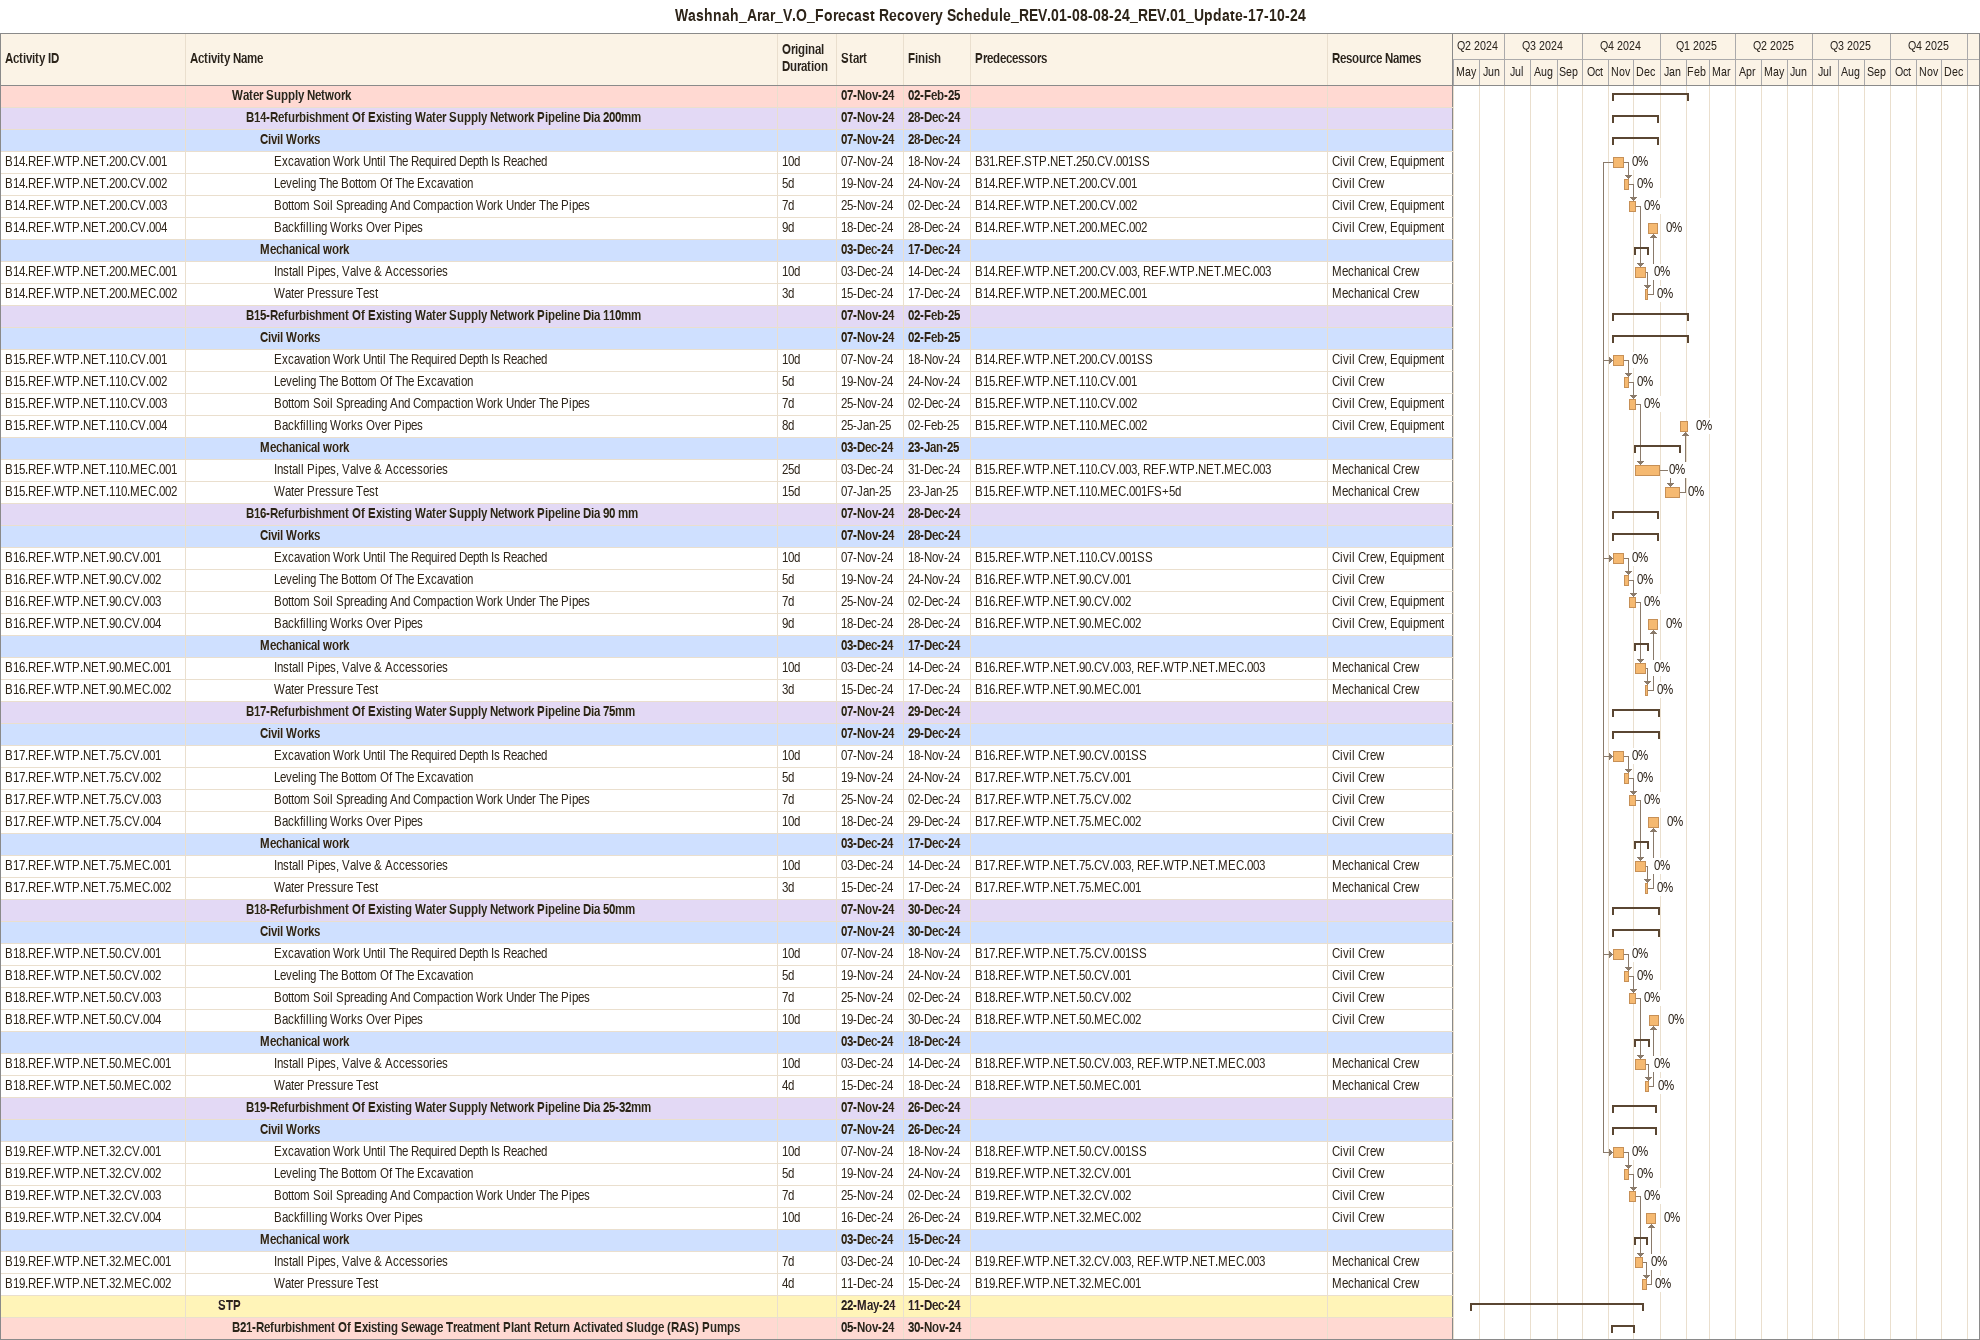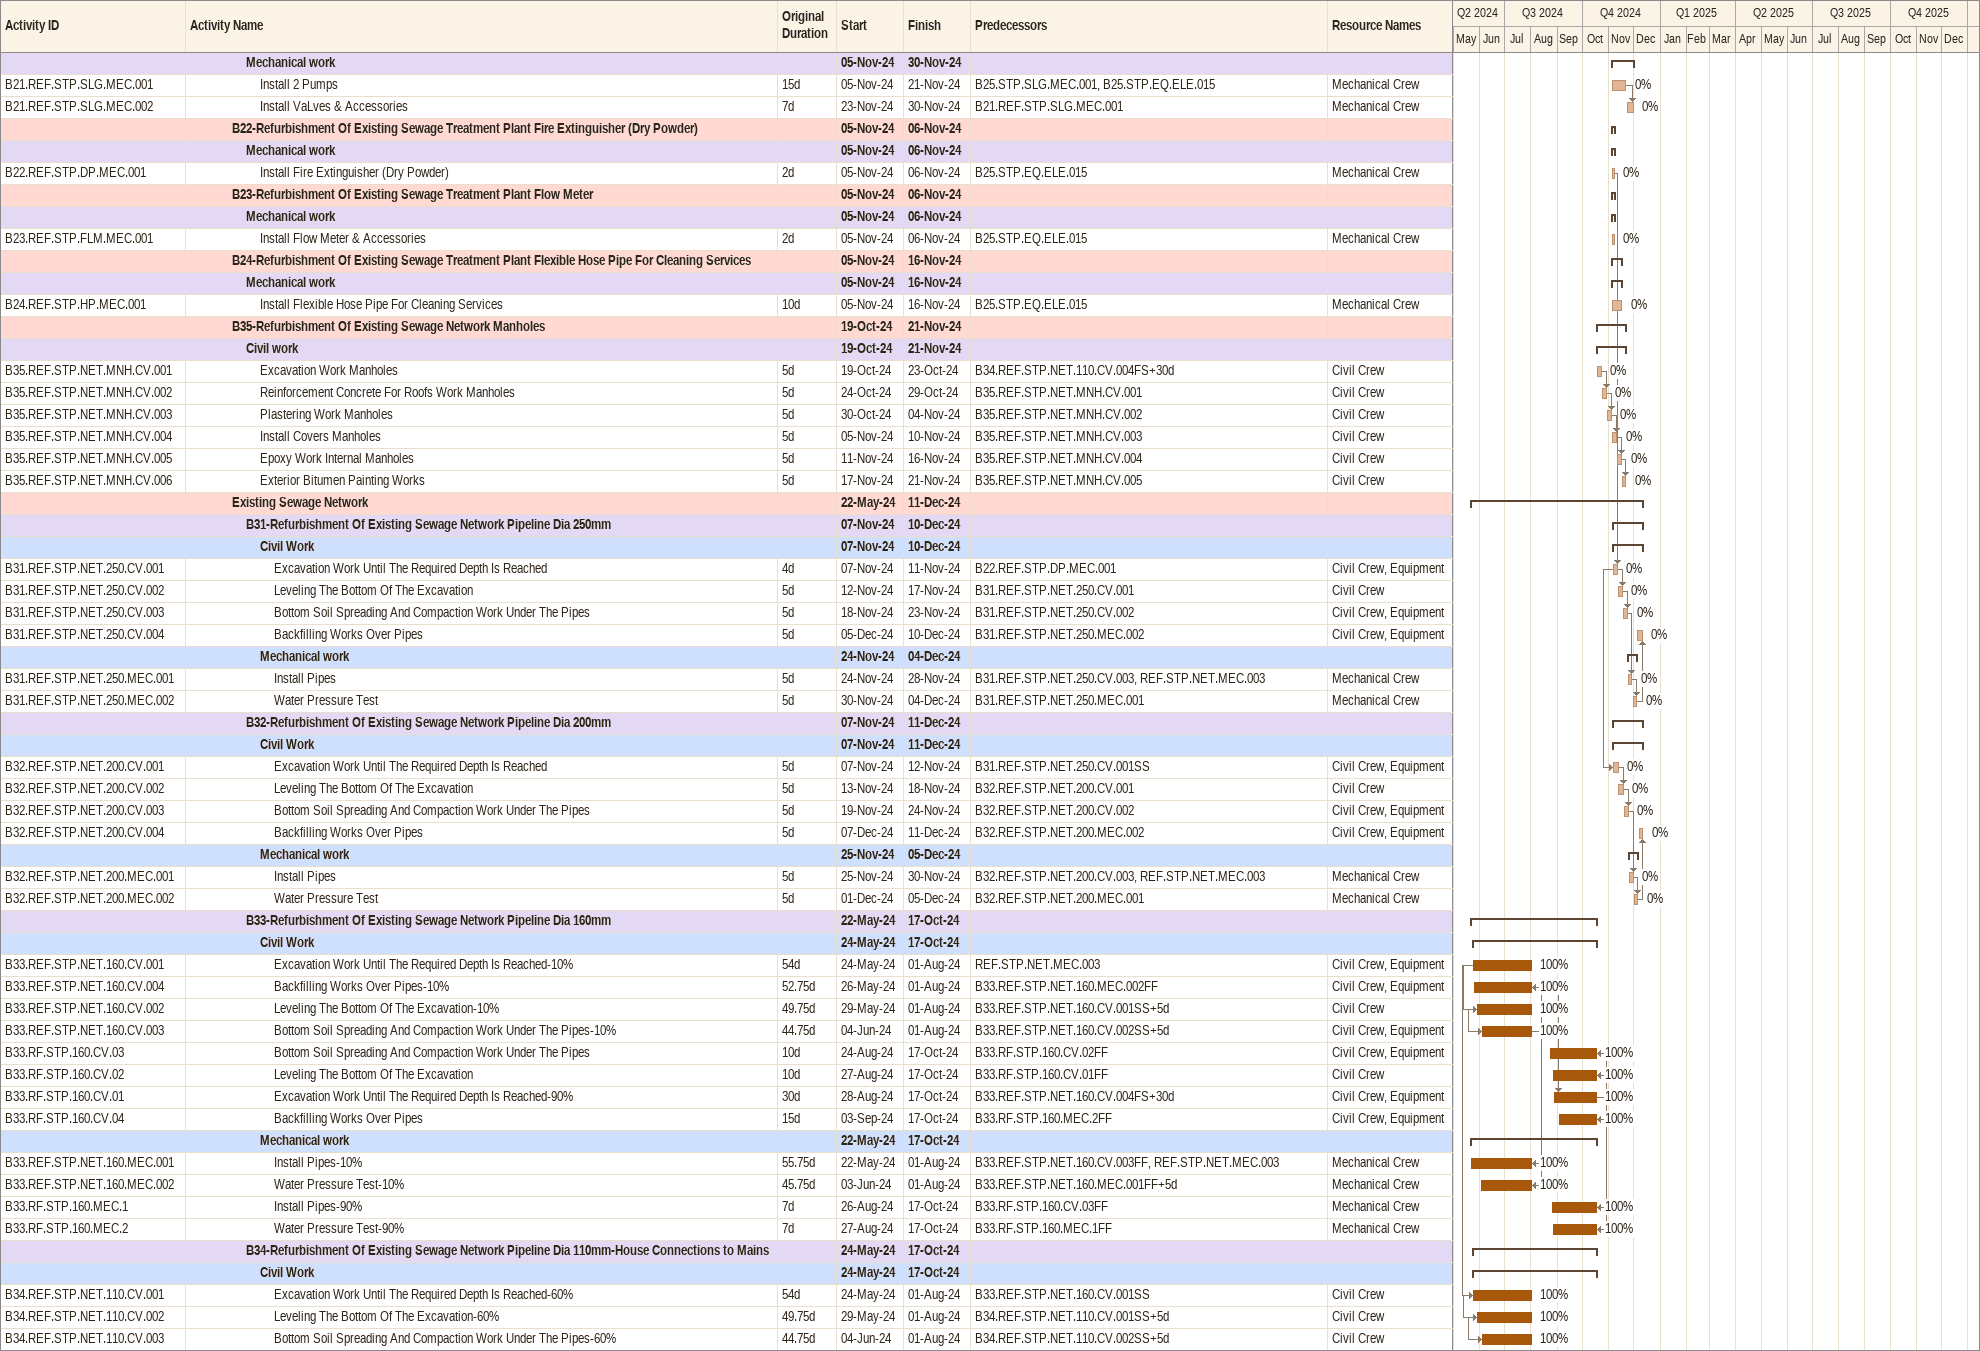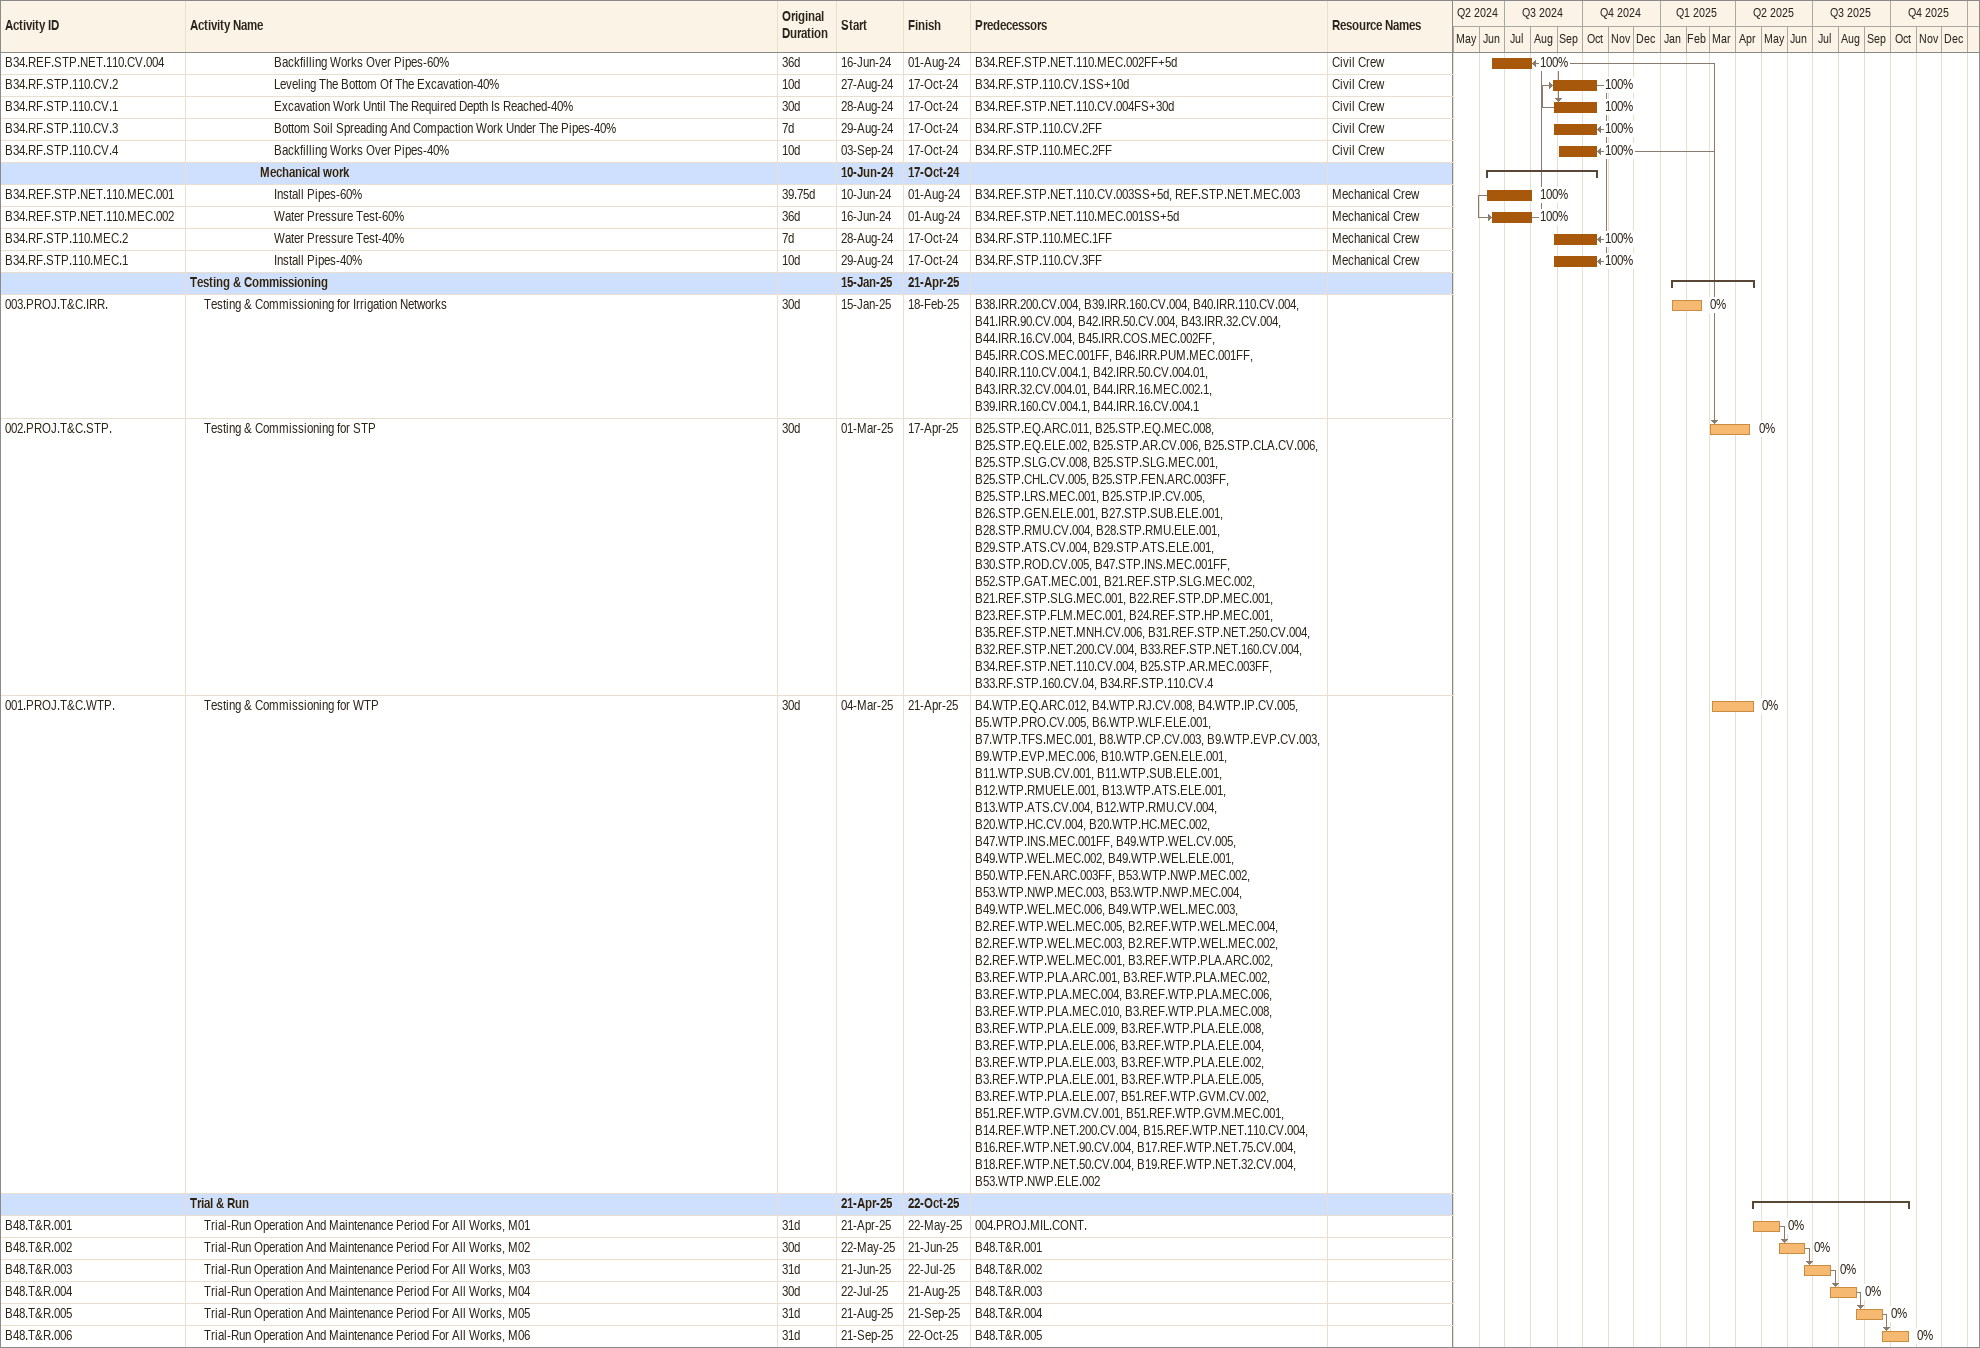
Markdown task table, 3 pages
Washnah_Arar_V.O_Forecast Recovery Schedule_REV.01-08-08-24_REV.01_Update-17-10-24

| ID | Level | Task | Original duration | Start | Finish | Predecessors | Resources | % complete |
|---|---|---|---|---|---|---|---|---|
|  | 4 | **Water Supply Network** |  | 2024-11-07 | 2025-02-02 |  |  |  |
|  | 5 | **B14-Refurbishment Of Existing Water Supply Network Pipeline Dia 200mm** |  | 2024-11-07 | 2024-12-28 |  |  |  |
|  | 6 | **Civil Works** |  | 2024-11-07 | 2024-12-28 |  |  |  |
| B14.REF.WTP.NET.200.CV.001 | 7 | Excavation Work Until The Required Depth Is Reached | 10d | 2024-11-07 | 2024-11-18 | B31.REF.STP.NET.250.CV.001SS | Civil Crew, Equipment | 0 |
| B14.REF.WTP.NET.200.CV.002 | 7 | Leveling The Bottom Of The Excavation | 5d | 2024-11-19 | 2024-11-24 | B14.REF.WTP.NET.200.CV.001 | Civil Crew | 0 |
| B14.REF.WTP.NET.200.CV.003 | 7 | Bottom Soil Spreading And Compaction Work Under The Pipes | 7d | 2024-11-25 | 2024-12-02 | B14.REF.WTP.NET.200.CV.002 | Civil Crew, Equipment | 0 |
| B14.REF.WTP.NET.200.CV.004 | 7 | Backfilling Works Over Pipes | 9d | 2024-12-18 | 2024-12-28 | B14.REF.WTP.NET.200.MEC.002 | Civil Crew, Equipment | 0 |
|  | 6 | **Mechanical work** |  | 2024-12-03 | 2024-12-17 |  |  |  |
| B14.REF.WTP.NET.200.MEC.001 | 7 | Install Pipes, Valve & Accessories | 10d | 2024-12-03 | 2024-12-14 | B14.REF.WTP.NET.200.CV.003, REF.WTP.NET.MEC.003 | Mechanical Crew | 0 |
| B14.REF.WTP.NET.200.MEC.002 | 7 | Water Pressure Test | 3d | 2024-12-15 | 2024-12-17 | B14.REF.WTP.NET.200.MEC.001 | Mechanical Crew | 0 |
|  | 5 | **B15-Refurbishment Of Existing Water Supply Network Pipeline Dia 110mm** |  | 2024-11-07 | 2025-02-02 |  |  |  |
|  | 6 | **Civil Works** |  | 2024-11-07 | 2025-02-02 |  |  |  |
| B15.REF.WTP.NET.110.CV.001 | 7 | Excavation Work Until The Required Depth Is Reached | 10d | 2024-11-07 | 2024-11-18 | B14.REF.WTP.NET.200.CV.001SS | Civil Crew, Equipment | 0 |
| B15.REF.WTP.NET.110.CV.002 | 7 | Leveling The Bottom Of The Excavation | 5d | 2024-11-19 | 2024-11-24 | B15.REF.WTP.NET.110.CV.001 | Civil Crew | 0 |
| B15.REF.WTP.NET.110.CV.003 | 7 | Bottom Soil Spreading And Compaction Work Under The Pipes | 7d | 2024-11-25 | 2024-12-02 | B15.REF.WTP.NET.110.CV.002 | Civil Crew, Equipment | 0 |
| B15.REF.WTP.NET.110.CV.004 | 7 | Backfilling Works Over Pipes | 8d | 2025-01-25 | 2025-02-02 | B15.REF.WTP.NET.110.MEC.002 | Civil Crew, Equipment | 0 |
|  | 6 | **Mechanical work** |  | 2024-12-03 | 2025-01-23 |  |  |  |
| B15.REF.WTP.NET.110.MEC.001 | 7 | Install Pipes, Valve & Accessories | 25d | 2024-12-03 | 2024-12-31 | B15.REF.WTP.NET.110.CV.003, REF.WTP.NET.MEC.003 | Mechanical Crew | 0 |
| B15.REF.WTP.NET.110.MEC.002 | 7 | Water Pressure Test | 15d | 2025-01-07 | 2025-01-23 | B15.REF.WTP.NET.110.MEC.001FS+5d | Mechanical Crew | 0 |
|  | 5 | **B16-Refurbishment Of Existing Water Supply Network Pipeline Dia 90 mm** |  | 2024-11-07 | 2024-12-28 |  |  |  |
|  | 6 | **Civil Works** |  | 2024-11-07 | 2024-12-28 |  |  |  |
| B16.REF.WTP.NET.90.CV.001 | 7 | Excavation Work Until The Required Depth Is Reached | 10d | 2024-11-07 | 2024-11-18 | B15.REF.WTP.NET.110.CV.001SS | Civil Crew, Equipment | 0 |
| B16.REF.WTP.NET.90.CV.002 | 7 | Leveling The Bottom Of The Excavation | 5d | 2024-11-19 | 2024-11-24 | B16.REF.WTP.NET.90.CV.001 | Civil Crew | 0 |
| B16.REF.WTP.NET.90.CV.003 | 7 | Bottom Soil Spreading And Compaction Work Under The Pipes | 7d | 2024-11-25 | 2024-12-02 | B16.REF.WTP.NET.90.CV.002 | Civil Crew, Equipment | 0 |
| B16.REF.WTP.NET.90.CV.004 | 7 | Backfilling Works Over Pipes | 9d | 2024-12-18 | 2024-12-28 | B16.REF.WTP.NET.90.MEC.002 | Civil Crew, Equipment | 0 |
|  | 6 | **Mechanical work** |  | 2024-12-03 | 2024-12-17 |  |  |  |
| B16.REF.WTP.NET.90.MEC.001 | 7 | Install Pipes, Valve & Accessories | 10d | 2024-12-03 | 2024-12-14 | B16.REF.WTP.NET.90.CV.003, REF.WTP.NET.MEC.003 | Mechanical Crew | 0 |
| B16.REF.WTP.NET.90.MEC.002 | 7 | Water Pressure Test | 3d | 2024-12-15 | 2024-12-17 | B16.REF.WTP.NET.90.MEC.001 | Mechanical Crew | 0 |
|  | 5 | **B17-Refurbishment Of Existing Water Supply Network Pipeline Dia 75mm** |  | 2024-11-07 | 2024-12-29 |  |  |  |
|  | 6 | **Civil Works** |  | 2024-11-07 | 2024-12-29 |  |  |  |
| B17.REF.WTP.NET.75.CV.001 | 7 | Excavation Work Until The Required Depth Is Reached | 10d | 2024-11-07 | 2024-11-18 | B16.REF.WTP.NET.90.CV.001SS | Civil Crew | 0 |
| B17.REF.WTP.NET.75.CV.002 | 7 | Leveling The Bottom Of The Excavation | 5d | 2024-11-19 | 2024-11-24 | B17.REF.WTP.NET.75.CV.001 | Civil Crew | 0 |
| B17.REF.WTP.NET.75.CV.003 | 7 | Bottom Soil Spreading And Compaction Work Under The Pipes | 7d | 2024-11-25 | 2024-12-02 | B17.REF.WTP.NET.75.CV.002 | Civil Crew | 0 |
| B17.REF.WTP.NET.75.CV.004 | 7 | Backfilling Works Over Pipes | 10d | 2024-12-18 | 2024-12-29 | B17.REF.WTP.NET.75.MEC.002 | Civil Crew | 0 |
|  | 6 | **Mechanical work** |  | 2024-12-03 | 2024-12-17 |  |  |  |
| B17.REF.WTP.NET.75.MEC.001 | 7 | Install Pipes, Valve & Accessories | 10d | 2024-12-03 | 2024-12-14 | B17.REF.WTP.NET.75.CV.003, REF.WTP.NET.MEC.003 | Mechanical Crew | 0 |
| B17.REF.WTP.NET.75.MEC.002 | 7 | Water Pressure Test | 3d | 2024-12-15 | 2024-12-17 | B17.REF.WTP.NET.75.MEC.001 | Mechanical Crew | 0 |
|  | 5 | **B18-Refurbishment Of Existing Water Supply Network Pipeline Dia 50mm** |  | 2024-11-07 | 2024-12-30 |  |  |  |
|  | 6 | **Civil Works** |  | 2024-11-07 | 2024-12-30 |  |  |  |
| B18.REF.WTP.NET.50.CV.001 | 7 | Excavation Work Until The Required Depth Is Reached | 10d | 2024-11-07 | 2024-11-18 | B17.REF.WTP.NET.75.CV.001SS | Civil Crew | 0 |
| B18.REF.WTP.NET.50.CV.002 | 7 | Leveling The Bottom Of The Excavation | 5d | 2024-11-19 | 2024-11-24 | B18.REF.WTP.NET.50.CV.001 | Civil Crew | 0 |
| B18.REF.WTP.NET.50.CV.003 | 7 | Bottom Soil Spreading And Compaction Work Under The Pipes | 7d | 2024-11-25 | 2024-12-02 | B18.REF.WTP.NET.50.CV.002 | Civil Crew | 0 |
| B18.REF.WTP.NET.50.CV.004 | 7 | Backfilling Works Over Pipes | 10d | 2024-12-19 | 2024-12-30 | B18.REF.WTP.NET.50.MEC.002 | Civil Crew | 0 |
|  | 6 | **Mechanical work** |  | 2024-12-03 | 2024-12-18 |  |  |  |
| B18.REF.WTP.NET.50.MEC.001 | 7 | Install Pipes, Valve & Accessories | 10d | 2024-12-03 | 2024-12-14 | B18.REF.WTP.NET.50.CV.003, REF.WTP.NET.MEC.003 | Mechanical Crew | 0 |
| B18.REF.WTP.NET.50.MEC.002 | 7 | Water Pressure Test | 4d | 2024-12-15 | 2024-12-18 | B18.REF.WTP.NET.50.MEC.001 | Mechanical Crew | 0 |
|  | 5 | **B19-Refurbishment Of Existing Water Supply Network Pipeline Dia 25-32mm** |  | 2024-11-07 | 2024-12-26 |  |  |  |
|  | 6 | **Civil Works** |  | 2024-11-07 | 2024-12-26 |  |  |  |
| B19.REF.WTP.NET.32.CV.001 | 7 | Excavation Work Until The Required Depth Is Reached | 10d | 2024-11-07 | 2024-11-18 | B18.REF.WTP.NET.50.CV.001SS | Civil Crew | 0 |
| B19.REF.WTP.NET.32.CV.002 | 7 | Leveling The Bottom Of The Excavation | 5d | 2024-11-19 | 2024-11-24 | B19.REF.WTP.NET.32.CV.001 | Civil Crew | 0 |
| B19.REF.WTP.NET.32.CV.003 | 7 | Bottom Soil Spreading And Compaction Work Under The Pipes | 7d | 2024-11-25 | 2024-12-02 | B19.REF.WTP.NET.32.CV.002 | Civil Crew | 0 |
| B19.REF.WTP.NET.32.CV.004 | 7 | Backfilling Works Over Pipes | 10d | 2024-12-16 | 2024-12-26 | B19.REF.WTP.NET.32.MEC.002 | Civil Crew | 0 |
|  | 6 | **Mechanical work** |  | 2024-12-03 | 2024-12-15 |  |  |  |
| B19.REF.WTP.NET.32.MEC.001 | 7 | Install Pipes, Valve & Accessories | 7d | 2024-12-03 | 2024-12-10 | B19.REF.WTP.NET.32.CV.003, REF.WTP.NET.MEC.003 | Mechanical Crew | 0 |
| B19.REF.WTP.NET.32.MEC.002 | 7 | Water Pressure Test | 4d | 2024-12-11 | 2024-12-15 | B19.REF.WTP.NET.32.MEC.001 | Mechanical Crew | 0 |
|  | 3 | **STP** |  | 2024-05-22 | 2024-12-11 |  |  |  |
|  | 4 | **B21-Refurbishment Of Existing Sewage Treatment Plant Return Activated Sludge (RAS) Pumps** |  | 2024-11-05 | 2024-11-30 |  |  |  |
|  | 5 | **Mechanical work** |  | 2024-11-05 | 2024-11-30 |  |  |  |
| B21.REF.STP.SLG.MEC.001 | 6 | Install 2 Pumps | 15d | 2024-11-05 | 2024-11-21 | B25.STP.SLG.MEC.001, B25.STP.EQ.ELE.015 | Mechanical Crew | 0 |
| B21.REF.STP.SLG.MEC.002 | 6 | Install VaLves & Accessories | 7d | 2024-11-23 | 2024-11-30 | B21.REF.STP.SLG.MEC.001 | Mechanical Crew | 0 |
|  | 4 | **B22-Refurbishment Of Existing Sewage Treatment Plant Fire Extinguisher (Dry Powder)** |  | 2024-11-05 | 2024-11-06 |  |  |  |
|  | 5 | **Mechanical work** |  | 2024-11-05 | 2024-11-06 |  |  |  |
| B22.REF.STP.DP.MEC.001 | 6 | Install Fire Extinguisher (Dry Powder) | 2d | 2024-11-05 | 2024-11-06 | B25.STP.EQ.ELE.015 | Mechanical Crew | 0 |
|  | 4 | **B23-Refurbishment Of Existing Sewage Treatment Plant Flow Meter** |  | 2024-11-05 | 2024-11-06 |  |  |  |
|  | 5 | **Mechanical work** |  | 2024-11-05 | 2024-11-06 |  |  |  |
| B23.REF.STP.FLM.MEC.001 | 6 | Install Flow Meter & Accessories | 2d | 2024-11-05 | 2024-11-06 | B25.STP.EQ.ELE.015 | Mechanical Crew | 0 |
|  | 4 | **B24-Refurbishment Of Existing Sewage Treatment Plant Flexible Hose Pipe For Cleaning Services** |  | 2024-11-05 | 2024-11-16 |  |  |  |
|  | 5 | **Mechanical work** |  | 2024-11-05 | 2024-11-16 |  |  |  |
| B24.REF.STP.HP.MEC.001 | 6 | Install Flexible Hose Pipe For Cleaning Services | 10d | 2024-11-05 | 2024-11-16 | B25.STP.EQ.ELE.015 | Mechanical Crew | 0 |
|  | 4 | **B35-Refurbishment Of Existing Sewage Network Manholes** |  | 2024-10-19 | 2024-11-21 |  |  |  |
|  | 5 | **Civil work** |  | 2024-10-19 | 2024-11-21 |  |  |  |
| B35.REF.STP.NET.MNH.CV.001 | 6 | Excavation Work Manholes | 5d | 2024-10-19 | 2024-10-23 | B34.REF.STP.NET.110.CV.004FS+30d | Civil Crew | 0 |
| B35.REF.STP.NET.MNH.CV.002 | 6 | Reinforcement Concrete For Roofs Work Manholes | 5d | 2024-10-24 | 2024-10-29 | B35.REF.STP.NET.MNH.CV.001 | Civil Crew | 0 |
| B35.REF.STP.NET.MNH.CV.003 | 6 | Plastering Work Manholes | 5d | 2024-10-30 | 2024-11-04 | B35.REF.STP.NET.MNH.CV.002 | Civil Crew | 0 |
| B35.REF.STP.NET.MNH.CV.004 | 6 | Install Covers Manholes | 5d | 2024-11-05 | 2024-11-10 | B35.REF.STP.NET.MNH.CV.003 | Civil Crew | 0 |
| B35.REF.STP.NET.MNH.CV.005 | 6 | Epoxy Work Internal Manholes | 5d | 2024-11-11 | 2024-11-16 | B35.REF.STP.NET.MNH.CV.004 | Civil Crew | 0 |
| B35.REF.STP.NET.MNH.CV.006 | 6 | Exterior Bitumen Painting Works | 5d | 2024-11-17 | 2024-11-21 | B35.REF.STP.NET.MNH.CV.005 | Civil Crew | 0 |
|  | 4 | **Existing Sewage Network** |  | 2024-05-22 | 2024-12-11 |  |  |  |
|  | 5 | **B31-Refurbishment Of Existing Sewage Network Pipeline Dia 250mm** |  | 2024-11-07 | 2024-12-10 |  |  |  |
|  | 6 | **Civil Work** |  | 2024-11-07 | 2024-12-10 |  |  |  |
| B31.REF.STP.NET.250.CV.001 | 7 | Excavation Work Until The Required Depth Is Reached | 4d | 2024-11-07 | 2024-11-11 | B22.REF.STP.DP.MEC.001 | Civil Crew, Equipment | 0 |
| B31.REF.STP.NET.250.CV.002 | 7 | Leveling The Bottom Of The Excavation | 5d | 2024-11-12 | 2024-11-17 | B31.REF.STP.NET.250.CV.001 | Civil Crew | 0 |
| B31.REF.STP.NET.250.CV.003 | 7 | Bottom Soil Spreading And Compaction Work Under The Pipes | 5d | 2024-11-18 | 2024-11-23 | B31.REF.STP.NET.250.CV.002 | Civil Crew, Equipment | 0 |
| B31.REF.STP.NET.250.CV.004 | 7 | Backfilling Works Over Pipes | 5d | 2024-12-05 | 2024-12-10 | B31.REF.STP.NET.250.MEC.002 | Civil Crew, Equipment | 0 |
|  | 6 | **Mechanical work** |  | 2024-11-24 | 2024-12-04 |  |  |  |
| B31.REF.STP.NET.250.MEC.001 | 7 | Install Pipes | 5d | 2024-11-24 | 2024-11-28 | B31.REF.STP.NET.250.CV.003, REF.STP.NET.MEC.003 | Mechanical Crew | 0 |
| B31.REF.STP.NET.250.MEC.002 | 7 | Water Pressure Test | 5d | 2024-11-30 | 2024-12-04 | B31.REF.STP.NET.250.MEC.001 | Mechanical Crew | 0 |
|  | 5 | **B32-Refurbishment Of Existing Sewage Network Pipeline Dia 200mm** |  | 2024-11-07 | 2024-12-11 |  |  |  |
|  | 6 | **Civil Work** |  | 2024-11-07 | 2024-12-11 |  |  |  |
| B32.REF.STP.NET.200.CV.001 | 7 | Excavation Work Until The Required Depth Is Reached | 5d | 2024-11-07 | 2024-11-12 | B31.REF.STP.NET.250.CV.001SS | Civil Crew, Equipment | 0 |
| B32.REF.STP.NET.200.CV.002 | 7 | Leveling The Bottom Of The Excavation | 5d | 2024-11-13 | 2024-11-18 | B32.REF.STP.NET.200.CV.001 | Civil Crew | 0 |
| B32.REF.STP.NET.200.CV.003 | 7 | Bottom Soil Spreading And Compaction Work Under The Pipes | 5d | 2024-11-19 | 2024-11-24 | B32.REF.STP.NET.200.CV.002 | Civil Crew, Equipment | 0 |
| B32.REF.STP.NET.200.CV.004 | 7 | Backfilling Works Over Pipes | 5d | 2024-12-07 | 2024-12-11 | B32.REF.STP.NET.200.MEC.002 | Civil Crew, Equipment | 0 |
|  | 6 | **Mechanical work** |  | 2024-11-25 | 2024-12-05 |  |  |  |
| B32.REF.STP.NET.200.MEC.001 | 7 | Install Pipes | 5d | 2024-11-25 | 2024-11-30 | B32.REF.STP.NET.200.CV.003, REF.STP.NET.MEC.003 | Mechanical Crew | 0 |
| B32.REF.STP.NET.200.MEC.002 | 7 | Water Pressure Test | 5d | 2024-12-01 | 2024-12-05 | B32.REF.STP.NET.200.MEC.001 | Mechanical Crew | 0 |
|  | 5 | **B33-Refurbishment Of Existing Sewage Network Pipeline Dia 160mm** |  | 2024-05-22 | 2024-10-17 |  |  |  |
|  | 6 | **Civil Work** |  | 2024-05-24 | 2024-10-17 |  |  |  |
| B33.REF.STP.NET.160.CV.001 | 7 | Excavation Work Until The Required Depth Is Reached-10% | 54d | 2024-05-24 | 2024-08-01 | REF.STP.NET.MEC.003 | Civil Crew, Equipment | 100 |
| B33.REF.STP.NET.160.CV.004 | 7 | Backfilling Works Over Pipes-10% | 52.75d | 2024-05-26 | 2024-08-01 | B33.REF.STP.NET.160.MEC.002FF | Civil Crew, Equipment | 100 |
| B33.REF.STP.NET.160.CV.002 | 7 | Leveling The Bottom Of The Excavation-10% | 49.75d | 2024-05-29 | 2024-08-01 | B33.REF.STP.NET.160.CV.001SS+5d | Civil Crew | 100 |
| B33.REF.STP.NET.160.CV.003 | 7 | Bottom Soil Spreading And Compaction Work Under The Pipes-10% | 44.75d | 2024-06-04 | 2024-08-01 | B33.REF.STP.NET.160.CV.002SS+5d | Civil Crew, Equipment | 100 |
| B33.RF.STP.160.CV.03 | 7 | Bottom Soil Spreading And Compaction Work Under The Pipes | 10d | 2024-08-24 | 2024-10-17 | B33.RF.STP.160.CV.02FF | Civil Crew, Equipment | 100 |
| B33.RF.STP.160.CV.02 | 7 | Leveling The Bottom Of The Excavation | 10d | 2024-08-27 | 2024-10-17 | B33.RF.STP.160.CV.01FF | Civil Crew | 100 |
| B33.RF.STP.160.CV.01 | 7 | Excavation Work Until The Required Depth Is Reached-90% | 30d | 2024-08-28 | 2024-10-17 | B33.REF.STP.NET.160.CV.004FS+30d | Civil Crew, Equipment | 100 |
| B33.RF.STP.160.CV.04 | 7 | Backfilling Works Over Pipes | 15d | 2024-09-03 | 2024-10-17 | B33.RF.STP.160.MEC.2FF | Civil Crew, Equipment | 100 |
|  | 6 | **Mechanical work** |  | 2024-05-22 | 2024-10-17 |  |  |  |
| B33.REF.STP.NET.160.MEC.001 | 7 | Install Pipes-10% | 55.75d | 2024-05-22 | 2024-08-01 | B33.REF.STP.NET.160.CV.003FF, REF.STP.NET.MEC.003 | Mechanical Crew | 100 |
| B33.REF.STP.NET.160.MEC.002 | 7 | Water Pressure Test-10% | 45.75d | 2024-06-03 | 2024-08-01 | B33.REF.STP.NET.160.MEC.001FF+5d | Mechanical Crew | 100 |
| B33.RF.STP.160.MEC.1 | 7 | Install Pipes-90% | 7d | 2024-08-26 | 2024-10-17 | B33.RF.STP.160.CV.03FF | Mechanical Crew | 100 |
| B33.RF.STP.160.MEC.2 | 7 | Water Pressure Test-90% | 7d | 2024-08-27 | 2024-10-17 | B33.RF.STP.160.MEC.1FF | Mechanical Crew | 100 |
|  | 5 | **B34-Refurbishment Of Existing Sewage Network Pipeline Dia 110mm-House Connections to Mains** |  | 2024-05-24 | 2024-10-17 |  |  |  |
|  | 6 | **Civil Work** |  | 2024-05-24 | 2024-10-17 |  |  |  |
| B34.REF.STP.NET.110.CV.001 | 7 | Excavation Work Until The Required Depth Is Reached-60% | 54d | 2024-05-24 | 2024-08-01 | B33.REF.STP.NET.160.CV.001SS | Civil Crew | 100 |
| B34.REF.STP.NET.110.CV.002 | 7 | Leveling The Bottom Of The Excavation-60% | 49.75d | 2024-05-29 | 2024-08-01 | B34.REF.STP.NET.110.CV.001SS+5d | Civil Crew | 100 |
| B34.REF.STP.NET.110.CV.003 | 7 | Bottom Soil Spreading And Compaction Work Under The Pipes-60% | 44.75d | 2024-06-04 | 2024-08-01 | B34.REF.STP.NET.110.CV.002SS+5d | Civil Crew | 100 |
| B34.REF.STP.NET.110.CV.004 | 7 | Backfilling Works Over Pipes-60% | 36d | 2024-06-16 | 2024-08-01 | B34.REF.STP.NET.110.MEC.002FF+5d | Civil Crew | 100 |
| B34.RF.STP.110.CV.2 | 7 | Leveling The Bottom Of The Excavation-40% | 10d | 2024-08-27 | 2024-10-17 | B34.RF.STP.110.CV.1SS+10d | Civil Crew | 100 |
| B34.RF.STP.110.CV.1 | 7 | Excavation Work Until The Required Depth Is Reached-40% | 30d | 2024-08-28 | 2024-10-17 | B34.REF.STP.NET.110.CV.004FS+30d | Civil Crew | 100 |
| B34.RF.STP.110.CV.3 | 7 | Bottom Soil Spreading And Compaction Work Under The Pipes-40% | 7d | 2024-08-29 | 2024-10-17 | B34.RF.STP.110.CV.2FF | Civil Crew | 100 |
| B34.RF.STP.110.CV.4 | 7 | Backfilling Works Over Pipes-40% | 10d | 2024-09-03 | 2024-10-17 | B34.RF.STP.110.MEC.2FF | Civil Crew | 100 |
|  | 6 | **Mechanical work** |  | 2024-06-10 | 2024-10-17 |  |  |  |
| B34.REF.STP.NET.110.MEC.001 | 7 | Install Pipes-60% | 39.75d | 2024-06-10 | 2024-08-01 | B34.REF.STP.NET.110.CV.003SS+5d, REF.STP.NET.MEC.003 | Mechanical Crew | 100 |
| B34.REF.STP.NET.110.MEC.002 | 7 | Water Pressure Test-60% | 36d | 2024-06-16 | 2024-08-01 | B34.REF.STP.NET.110.MEC.001SS+5d | Mechanical Crew | 100 |
| B34.RF.STP.110.MEC.2 | 7 | Water Pressure Test-40% | 7d | 2024-08-28 | 2024-10-17 | B34.RF.STP.110.MEC.1FF | Mechanical Crew | 100 |
| B34.RF.STP.110.MEC.1 | 7 | Install Pipes-40% | 10d | 2024-08-29 | 2024-10-17 | B34.RF.STP.110.CV.3FF | Mechanical Crew | 100 |
|  | 1 | **Testing & Commissioning** |  | 2025-01-15 | 2025-04-21 |  |  |  |
| 003.PROJ.T&C.IRR. | 2 | Testing & Commissioning for Irrigation Networks | 30d | 2025-01-15 | 2025-02-18 | B38.IRR.200.CV.004, B39.IRR.160.CV.004, B40.IRR.110.CV.004, B41.IRR.90.CV.004, B42.IRR.50.CV.004, B43.IRR.32.CV.004, B44.IRR.16.CV.004, B45.IRR.COS.MEC.002FF, B45.IRR.COS.MEC.001FF, B46.IRR.PUM.MEC.001FF, B40.IRR.110.CV.004.1, B42.IRR.50.CV.004.01, B43.IRR.32.CV.004.01, B44.IRR.16.MEC.002.1, B39.IRR.160.CV.004.1, B44.IRR.16.CV.004.1 |  | 0 |
| 002.PROJ.T&C.STP. | 2 | Testing & Commissioning for STP | 30d | 2025-03-01 | 2025-04-17 | B25.STP.EQ.ARC.011, B25.STP.EQ.MEC.008, B25.STP.EQ.ELE.002, B25.STP.AR.CV.006, B25.STP.CLA.CV.006, B25.STP.SLG.CV.008, B25.STP.SLG.MEC.001, B25.STP.CHL.CV.005, B25.STP.FEN.ARC.003FF, B25.STP.LRS.MEC.001, B25.STP.IP.CV.005, B26.STP.GEN.ELE.001, B27.STP.SUB.ELE.001, B28.STP.RMU.CV.004, B28.STP.RMU.ELE.001, B29.STP.ATS.CV.004, B29.STP.ATS.ELE.001, B30.STP.ROD.CV.005, B47.STP.INS.MEC.001FF, B52.STP.GAT.MEC.001, B21.REF.STP.SLG.MEC.002, B21.REF.STP.SLG.MEC.001, B22.REF.STP.DP.MEC.001, B23.REF.STP.FLM.MEC.001, B24.REF.STP.HP.MEC.001, B35.REF.STP.NET.MNH.CV.006, B31.REF.STP.NET.250.CV.004, B32.REF.STP.NET.200.CV.004, B33.REF.STP.NET.160.CV.004, B34.REF.STP.NET.110.CV.004, B25.STP.AR.MEC.003FF, B33.RF.STP.160.CV.04, B34.RF.STP.110.CV.4 |  | 0 |
| 001.PROJ.T&C.WTP. | 2 | Testing & Commissioning for WTP | 30d | 2025-03-04 | 2025-04-21 | B4.WTP.EQ.ARC.012, B4.WTP.RJ.CV.008, B4.WTP.IP.CV.005, B5.WTP.PRO.CV.005, B6.WTP.WLF.ELE.001, B7.WTP.TFS.MEC.001, B8.WTP.CP.CV.003, B9.WTP.EVP.CV.003, B9.WTP.EVP.MEC.006, B10.WTP.GEN.ELE.001, B11.WTP.SUB.CV.001, B11.WTP.SUB.ELE.001, B12.WTP.RMUELE.001, B13.WTP.ATS.ELE.001, B13.WTP.ATS.CV.004, B12.WTP.RMU.CV.004, B20.WTP.HC.CV.004, B20.WTP.HC.MEC.002, B47.WTP.INS.MEC.001FF, B49.WTP.WEL.CV.005, B49.WTP.WEL.MEC.002, B49.WTP.WEL.ELE.001, B50.WTP.FEN.ARC.003FF, B53.WTP.NWP.MEC.002, B53.WTP.NWP.MEC.003, B53.WTP.NWP.MEC.004, B49.WTP.WEL.MEC.006, B49.WTP.WEL.MEC.003, B2.REF.WTP.WEL.MEC.005, B2.REF.WTP.WEL.MEC.004, B2.REF.WTP.WEL.MEC.003, B2.REF.WTP.WEL.MEC.002, B2.REF.WTP.WEL.MEC.001, B3.REF.WTP.PLA.ARC.002, B3.REF.WTP.PLA.ARC.001, B3.REF.WTP.PLA.MEC.002, B3.REF.WTP.PLA.MEC.004, B3.REF.WTP.PLA.MEC.006, B3.REF.WTP.PLA.MEC.010, B3.REF.WTP.PLA.MEC.008, B3.REF.WTP.PLA.ELE.009, B3.REF.WTP.PLA.ELE.008, B3.REF.WTP.PLA.ELE.006, B3.REF.WTP.PLA.ELE.004, B3.REF.WTP.PLA.ELE.003, B3.REF.WTP.PLA.ELE.002, B3.REF.WTP.PLA.ELE.001, B3.REF.WTP.PLA.ELE.005, B3.REF.WTP.PLA.ELE.007, B51.REF.WTP.GVM.CV.002, B51.REF.WTP.GVM.CV.001, B51.REF.WTP.GVM.MEC.001, B14.REF.WTP.NET.200.CV.004, B15.REF.WTP.NET.110.CV.004, B16.REF.WTP.NET.90.CV.004, B17.REF.WTP.NET.75.CV.004, B18.REF.WTP.NET.50.CV.004, B19.REF.WTP.NET.32.CV.004, B53.WTP.NWP.ELE.002 |  | 0 |
|  | 1 | **Trial & Run** |  | 2025-04-21 | 2025-10-22 |  |  |  |
| B48.T&R.001 | 2 | Trial-Run Operation And Maintenance Period For All Works, M01 | 31d | 2025-04-21 | 2025-05-22 | 004.PROJ.MIL.CONT. |  | 0 |
| B48.T&R.002 | 2 | Trial-Run Operation And Maintenance Period For All Works, M02 | 30d | 2025-05-22 | 2025-06-21 | B48.T&R.001 |  | 0 |
| B48.T&R.003 | 2 | Trial-Run Operation And Maintenance Period For All Works, M03 | 31d | 2025-06-21 | 2025-07-22 | B48.T&R.002 |  | 0 |
| B48.T&R.004 | 2 | Trial-Run Operation And Maintenance Period For All Works, M04 | 30d | 2025-07-22 | 2025-08-21 | B48.T&R.003 |  | 0 |
| B48.T&R.005 | 2 | Trial-Run Operation And Maintenance Period For All Works, M05 | 31d | 2025-08-21 | 2025-09-21 | B48.T&R.004 |  | 0 |
| B48.T&R.006 | 2 | Trial-Run Operation And Maintenance Period For All Works, M06 | 31d | 2025-09-21 | 2025-10-22 | B48.T&R.005 |  | 0 |
